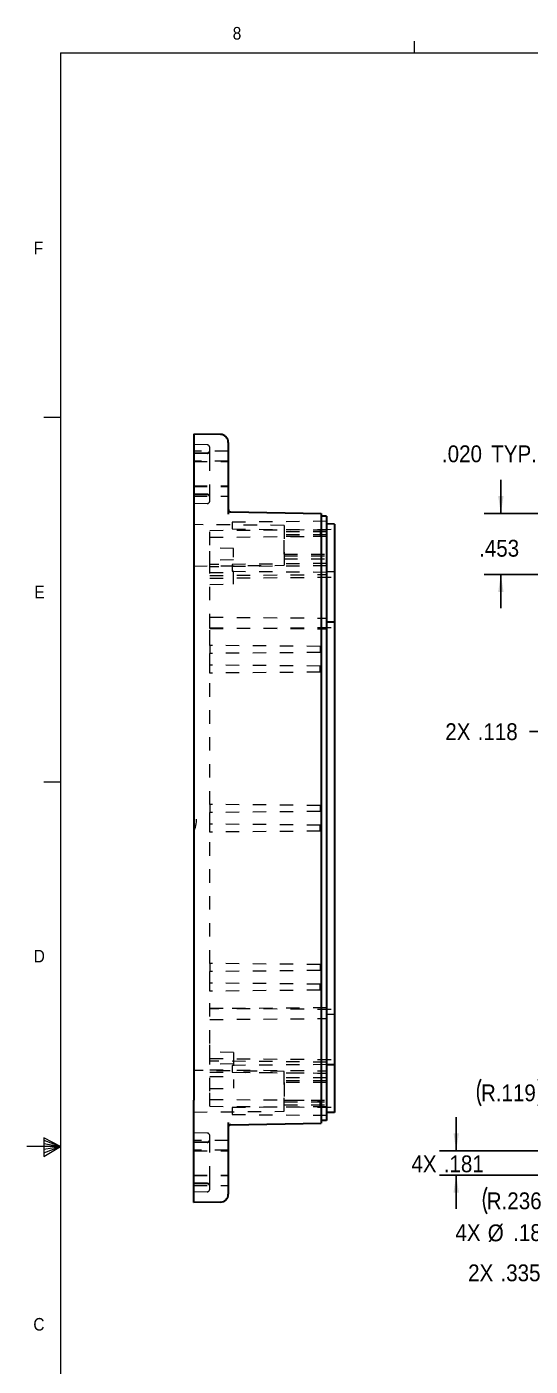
# Model space of a CAD drawing. Header units: inches. Extents: x 0.3 to 21.8, y 0.2 to 16.9.
# Drawn here: x 0.27 to 4.01, y 6.91 to 16.85 of the extents above; entities that cross this region are included whole.
import ezdxf

# ---------------------------------------------------------------- set-up
doc = ezdxf.new("R2010")
doc.units = ezdxf.units.IN
doc.header["$MEASUREMENT"] = 0
doc.linetypes.add('SLD-Dashed', pattern=[0.075, 0.05, -0.025])
doc.linetypes.add('SLD-Solid', pattern=[0])
doc.layers.add('SLD-0', color=7, linetype='SLD-Solid')
doc.styles.add('SLDTEXTSTYLE1', font='GOTHIC.TTF', dxfattribs={"width": 0.913})
doc.dimstyles.new('SLDDIMSTYLE10', dxfattribs={"dimtxt": 0.125, "dimasz": 0.13, "dimexe": 0, "dimexo": 0.0625, "dimgap": 0.03125, "dimtad": 0, "dimtih": 1, "dimtoh": 1, "dimdec": 3, "dimrnd": 1e-09, "dimzin": 12, "dimdsep": 46, "dimtxsty": 'SLDTEXTSTYLE1', "dimsah": 1, "dimcen": 0, "dimadec": 0, "dimazin": 3, "dimtfac": 1, "dimtdec": 3, "dimtofl": 0, "dimtmove": 1, "dimatfit": 3, "dimfxl": 1, "dimfrac": 2, "dimtolj": 1, "dimtzin": 12, "dimarcsym": 0})
doc.dimstyles.new('SLDDIMSTYLE3', dxfattribs={"dimtxt": 0.125, "dimasz": 0.13, "dimexe": 0, "dimexo": 0.0625, "dimgap": 0.03125, "dimtad": 0, "dimtih": 1, "dimtoh": 1, "dimdec": 3, "dimrnd": 1e-09, "dimzin": 12, "dimdsep": 46, "dimtxsty": 'SLDTEXTSTYLE1', "dimsah": 1, "dimcen": 0.09, "dimadec": 0, "dimazin": 3, "dimtfac": 1, "dimtdec": 3, "dimtmove": 0, "dimatfit": 0, "dimfxl": 1, "dimfrac": 2, "dimtolj": 1, "dimtzin": 12, "dimarcsym": 0})
doc.dimstyles.new('SLDDIMSTYLE4', dxfattribs={"dimtxt": 0.125, "dimasz": 0.13, "dimexe": 0, "dimexo": 0.0625, "dimgap": 0.03125, "dimtad": 0, "dimtih": 1, "dimtoh": 1, "dimdec": 3, "dimrnd": 1e-09, "dimzin": 4, "dimdsep": 46, "dimtxsty": 'SLDTEXTSTYLE1', "dimsah": 1, "dimcen": 0.09, "dimadec": 0, "dimazin": 1, "dimtfac": 1, "dimtdec": 3, "dimtmove": 0, "dimatfit": 0, "dimfxl": 1, "dimfrac": 2, "dimtolj": 1, "dimtzin": 12, "dimarcsym": 0})
doc.dimstyles.new('SLDDIMSTYLE7', dxfattribs={"dimtxt": 0.125, "dimasz": 0.13, "dimexe": 0, "dimexo": 0.0625, "dimgap": 0.03125, "dimtad": 0, "dimtih": 1, "dimtoh": 1, "dimdec": 3, "dimrnd": 1e-09, "dimzin": 12, "dimdsep": 46, "dimtxsty": 'SLDTEXTSTYLE1', "dimsah": 1, "dimcen": 0, "dimadec": 0, "dimazin": 3, "dimtfac": 1, "dimtdec": 3, "dimtofl": 0, "dimtmove": 0, "dimatfit": 3, "dimfxl": 1, "dimfrac": 2, "dimtolj": 1, "dimtzin": 12, "dimarcsym": 0})
doc.dimstyles.new('SLDDIMSTYLE8', dxfattribs={"dimtxt": 0.125, "dimasz": 0.13, "dimexe": 0, "dimexo": 0.0625, "dimgap": 0.03125, "dimtad": 0, "dimtih": 1, "dimtoh": 1, "dimdec": 3, "dimrnd": 1e-09, "dimzin": 12, "dimdsep": 46, "dimtxsty": 'SLDTEXTSTYLE1', "dimsah": 1, "dimcen": 0, "dimadec": 0, "dimazin": 3, "dimtfac": 1, "dimtdec": 3, "dimtofl": 0, "dimtmove": 0, "dimatfit": 3, "dimfxl": 1, "dimfrac": 2, "dimtolj": 1, "dimtzin": 12, "dimarcsym": 0})
doc.dimstyles.new('SLDDIMSTYLE9', dxfattribs={"dimtxt": 0.125, "dimasz": 0.13, "dimexe": 0, "dimexo": 0.0625, "dimgap": 0.03125, "dimtad": 0, "dimtih": 1, "dimtoh": 1, "dimdec": 3, "dimrnd": 1e-09, "dimzin": 12, "dimdsep": 46, "dimtxsty": 'SLDTEXTSTYLE1', "dimsah": 1, "dimcen": 0, "dimadec": 0, "dimazin": 3, "dimtfac": 1, "dimtdec": 3, "dimtofl": 0, "dimtmove": 0, "dimatfit": 3, "dimfxl": 1, "dimfrac": 2, "dimtolj": 1, "dimtzin": 12, "dimarcsym": 0})

# ---------------------------------------------------------------- blocks, each defined once
blk = doc.blocks.new('*D17')
at = {"layer": 'SLD-0'}
for p, q in [((4.2483, 13.6835), (4.0983, 13.6835)), ((4.5691, 13.3627), (4.2483, 13.6835)), ((4.4106, 13.2042), (4.6575, 13.4511)), ((4.4245, 13.1903), (4.6714, 13.4372)), ((4.583, 13.3488), (4.7598, 13.172))]:
    blk.add_line(p, q, dxfattribs=at)
for points in [[(4.5691, 13.3627), (4.4913, 13.4687), (4.4631, 13.4405)], [(4.583, 13.3488), (4.6608, 13.2427), (4.6891, 13.271)]]:
    blk.add_solid(points, dxfattribs=at)
at = {"layer": 'SLD-0', "char_height": 0.125, "attachment_point": 1, "style": 'SLDTEXTSTYLE1'}
for s, insert in [('.020', (3.3521, 13.744)), (' TYP.', (3.6753, 13.744))]:
    blk.add_mtext(s, dxfattribs=dict(at, insert=insert))
blk = doc.blocks.new('*D19')
at = {"layer": 'SLD-0'}
for p, q in [((4.3061, 11.6197), (4.0027, 11.6197)), ((4.4241, 11.6197), (4.6741, 11.6197))]:
    blk.add_line(p, q, dxfattribs=at)
for points in [[(4.3061, 11.6197), (4.1761, 11.6397), (4.1761, 11.5997)], [(4.4241, 11.6197), (4.5541, 11.5997), (4.5541, 11.6397)]]:
    blk.add_solid(points, dxfattribs=at)
at = {"layer": 'SLD-0', "char_height": 0.125, "attachment_point": 1, "style": 'SLDTEXTSTYLE1'}
for s, insert in [('2X ', (3.3769, 11.6802)), ('.118', (3.617, 11.6802))]:
    blk.add_mtext(s, dxfattribs=dict(at, insert=insert))
blk = doc.blocks.new('*D20')
at = {"layer": 'SLD-0'}
for p, q in [((3.7891, 13.238), (3.7891, 13.488)), ((4.4923, 13.238), (3.6641, 13.238)), ((4.4923, 12.785), (3.6641, 12.785)), ((3.7891, 12.785), (3.7891, 12.535))]:
    blk.add_line(p, q, dxfattribs=at)
for points in [[(3.7891, 13.238), (3.8091, 13.368), (3.7691, 13.368)], [(3.7891, 12.785), (3.7691, 12.655), (3.8091, 12.655)]]:
    blk.add_solid(points, dxfattribs=at)
at = {"layer": 'SLD-0', "insert": (3.6276, 13.0425), "char_height": 0.125, "attachment_point": 1, "style": 'SLDTEXTSTYLE1'}
blk.add_mtext('.453', dxfattribs=at)
blk = doc.blocks.new('*D26')
at = {"layer": 'SLD-0'}
for p, q in [((5.4463, 8.3225), (4.361, 7.6005)), ((4.361, 7.6005), (4.211, 7.6005))]:
    blk.add_line(p, q, dxfattribs=at)
blk.add_solid([(5.4463, 8.3225), (5.327, 8.2671), (5.3491, 8.2338)], dxfattribs=at)
at = {"layer": 'SLD-0', "char_height": 0.125, "attachment_point": 1, "style": 'SLDTEXTSTYLE1'}
for s, insert in [('2X ', (3.5461, 7.6609, -0.2627)), ('.335', (3.7862, 7.6609, -0.2627))]:
    blk.add_mtext(s, dxfattribs=dict(at, insert=insert))
blk = doc.blocks.new('*D27')
at = {"layer": 'SLD-0'}
for p, q in [((3.4578, 8.5057), (3.4578, 8.7557)), ((5.2403, 8.5057), (3.3328, 8.5057)), ((5.2403, 8.3246), (3.3328, 8.3246)), ((3.4578, 8.3246), (3.4578, 8.0746))]:
    blk.add_line(p, q, dxfattribs=at)
for points in [[(3.4578, 8.5057), (3.4778, 8.6357), (3.4378, 8.6357)], [(3.4578, 8.3246), (3.4378, 8.1946), (3.4778, 8.1946)]]:
    blk.add_solid(points, dxfattribs=at)
at = {"layer": 'SLD-0', "char_height": 0.125, "attachment_point": 1, "style": 'SLDTEXTSTYLE1'}
for s, insert in [('4X ', (3.1254, 8.4704, -0.2627)), ('.181', (3.3655, 8.4704, -0.2627))]:
    blk.add_mtext(s, dxfattribs=dict(at, insert=insert))
blk = doc.blocks.new('*D29')
at = {"layer": 'SLD-0'}
for p, q in [((4.7462, 8.3369), (4.4553, 7.8987)), ((4.4553, 7.8987), (4.3053, 7.8987))]:
    blk.add_line(p, q, dxfattribs=at)
blk.add_solid([(4.7462, 8.3369), (4.6576, 8.2396), (4.691, 8.2175)], dxfattribs=at)
at = {"layer": 'SLD-0', "char_height": 0.125, "attachment_point": 1, "style": 'SLDTEXTSTYLE1'}
for s, insert in [('4X ', (3.4518, 7.9598, -0.2627)), ('%%c', (3.692, 7.9578, -0.2627)), ('.188', (3.8805, 7.9598, -0.2627))]:
    blk.add_mtext(s, dxfattribs=dict(at, insert=insert))
blk = doc.blocks.new('*D32')
at = {"layer": 'SLD-0'}
for p, q in [((4.4531, 9.2228), (4.1444, 8.9499)), ((4.1444, 8.9499), (4.0891, 8.9499))]:
    blk.add_line(p, q, dxfattribs=at)
for centre, start, end in [((3.8396, 8.9372), 153.43495, 206.56505), ((3.8672, 8.9372), 333.43495, 26.56505)]:
    blk.add_arc(centre, 0.2219, start, end, dxfattribs=at)
blk.add_solid([(4.4531, 9.2228), (4.3424, 9.1517), (4.3689, 9.1217)], dxfattribs=at)
at = {"layer": 'SLD-0', "insert": (3.6412, 8.9977, 0.4264), "char_height": 0.125, "attachment_point": 1, "style": 'SLDTEXTSTYLE1'}
blk.add_mtext('R.119', dxfattribs=at)
blk = doc.blocks.new('*D33')
at = {"layer": 'SLD-0'}
for p, q in [((4.6154, 9.171), (4.6928, 9.4087)), ((4.6154, 9.171), (4.2822, 8.1482)), ((4.2822, 8.1482), (4.1322, 8.1482))]:
    blk.add_line(p, q, dxfattribs=at)
for centre, start, end in [((3.8827, 8.1355), 153.43495, 206.56505), ((3.9103, 8.1355), 333.43495, 26.56505)]:
    blk.add_arc(centre, 0.2219, start, end, dxfattribs=at)
blk.add_solid([(4.6154, 9.171), (4.6747, 9.2884), (4.6366, 9.3008)], dxfattribs=at)
at = {"layer": 'SLD-0', "insert": (3.6843, 8.196, 0.4264), "char_height": 0.125, "attachment_point": 1, "style": 'SLDTEXTSTYLE1'}
blk.add_mtext('R.236', dxfattribs=at)

msp = doc.modelspace()

# ---------------------------------------------------------------- linework, layer by layer
at = {"color": 7, "linetype": 'SLD-Solid', "lineweight": 0}
for p, q in [((3.14788, 16.6606), (3.14788, 16.7454)), ((0.52288, 16.6606), (21.52288, 16.6606)), ((0.52288, 16.6606), (0.52288, 0.4106)), ((0.52288, 13.9516), (0.39788, 13.9516)), ((0.52288, 11.2436), (0.39788, 11.2436)), ((0.39889, 8.60114), (0.39889, 8.46233)), ((0.52288, 8.5356), (0.39889, 8.60114)), ((0.39889, 8.58268), (0.52288, 8.5356)), ((0.39889, 8.55872), (0.52288, 8.5356)), ((0.52288, 8.5356), (0.27288, 8.5356)), ((0.39889, 8.46233), (0.52288, 8.5356)), ((0.39889, 8.48964), (0.52288, 8.5356)), ((0.39889, 8.51635), (0.52288, 8.5356))]:
    msp.add_line(p, q, dxfattribs=at)
at = {"color": 7, "linetype": 'SLD-Solid', "lineweight": 30}
for p, q in [((1.70942, 13.82511), (1.51154, 13.82857)), ((1.51154, 13.82857), (1.51154, 13.68267)), ((1.76745, 13.76607), (1.76745, 13.66649)), ((1.51154, 13.68267), (1.51154, 13.0672)), ((1.76745, 13.66649), (1.76745, 13.23283)), ((1.78679, 13.24971), (2.45654, 13.23802)), ((2.45654, 13.23802), (2.45654, 13.0018)), ((2.49591, 13.21833), (2.45654, 13.21833)), ((2.49591, 13.21833), (2.49591, 13.0018)), ((2.55496, 13.15985), (2.49591, 13.16036)), ((2.55496, 13.15985), (2.55496, 13.0018)), ((1.51154, 13.0672), (1.51154, 13.0018)), ((1.51154, 13.0018), (1.51154, 8.94668)), ((2.45654, 13.0018), (2.45654, 8.94668)), ((2.49591, 13.0018), (2.49591, 8.94668)), ((2.55496, 13.0018), (2.55496, 12.6478)), ((2.55496, 12.6478), (2.55496, 12.43085)), ((2.55496, 12.43085), (2.49591, 12.43136)), ((2.55496, 12.43085), (2.55496, 12.2728)), ((2.55496, 12.2728), (2.55496, 9.30168)), ((2.55496, 9.30168), (2.55496, 9.14363)), ((2.55496, 9.14363), (2.49591, 9.14311)), ((2.55496, 9.14363), (2.55496, 8.94668)), ((1.51154, 8.94668), (1.51154, 8.88127)), ((1.51154, 8.26581), (1.51154, 8.88127)), ((2.45654, 8.94668), (2.45654, 8.71046)), ((2.49591, 8.94668), (2.49591, 8.73014)), ((2.55496, 8.94668), (2.55496, 8.78863)), ((2.55496, 8.78863), (2.49591, 8.78811)), ((1.76745, 8.71565), (1.76745, 8.28198)), ((1.78679, 8.69877), (2.45654, 8.71046)), ((2.49591, 8.73014), (2.45654, 8.73014)), ((1.51154, 8.11991), (1.51154, 8.26581)), ((1.76745, 8.28198), (1.76745, 8.18241)), ((1.70942, 8.12336), (1.51154, 8.11991))]:
    msp.add_line(p, q, dxfattribs=at)
at = {"color": 7, "linetype": 'SLD-Dashed', "lineweight": 0}
for p, q in [((1.61031, 13.7481), (1.51154, 13.74983)), ((1.62965, 13.65675), (1.62965, 13.72842)), ((1.76745, 13.70062), (1.51154, 13.70062)), ((1.61031, 13.68807), (1.51154, 13.68635)), ((1.61031, 13.68462), (1.51154, 13.6829)), ((1.62965, 13.35385), (1.62965, 13.65675)), ((1.76745, 13.62729), (1.51154, 13.62729)), ((1.51154, 13.62384), (1.76745, 13.62384)), ((1.51154, 13.44274), (1.76745, 13.44274)), ((1.51154, 13.43929), (1.76745, 13.43929)), ((1.61031, 13.38196), (1.51154, 13.38369)), ((1.51154, 13.38024), (1.61031, 13.37851)), ((1.51154, 13.36597), (1.76745, 13.36597)), ((1.62965, 13.33123), (1.62965, 13.35385)), ((1.61031, 13.31155), (1.51154, 13.30983)), ((2.18091, 13.14996), (1.51154, 13.1558)), ((2.49591, 13.18002), (1.79591, 13.17391)), ((1.79591, 13.17391), (1.79591, 13.12313)), ((2.18091, 13.14996), (2.18091, 12.85364)), ((1.62954, 13.1128), (2.55496, 13.12088)), ((1.62954, 13.0018), (1.62954, 13.1128)), ((1.62954, 13.0618), (2.44896, 13.06895)), ((1.79591, 13.12313), (2.49591, 13.11702)), ((2.49591, 13.1018), (2.18091, 13.1018)), ((2.49591, 13.1018), (2.18091, 13.1018)), ((2.49591, 13.08054), (2.18091, 13.08054)), ((2.49591, 13.06676), (2.18091, 13.06676)), ((2.44896, 13.11995), (2.44896, 13.06895)), ((1.62954, 12.85894), (1.62954, 13.0018)), ((1.80671, 12.97852), (1.62954, 12.98161)), ((1.80671, 12.71352), (1.80671, 12.97852)), ((2.18091, 12.93684), (2.18091, 12.94002)), ((2.18091, 12.93684), (2.49591, 12.93684)), ((1.51154, 12.8478), (2.18091, 12.85364)), ((1.80671, 12.89352), (1.62954, 12.89197)), ((2.49591, 12.8665), (1.62954, 12.85894)), ((1.62954, 12.85743), (1.62954, 12.85894)), ((1.62954, 12.84221), (1.62954, 12.85743)), ((2.49591, 12.84977), (1.62954, 12.84221)), ((1.62954, 12.83796), (1.62954, 12.84221)), ((1.62954, 12.39363), (1.62954, 12.83796)), ((2.49591, 12.86607), (1.79591, 12.85996)), ((1.79591, 12.85996), (1.79591, 12.80917)), ((2.18091, 12.92306), (2.49591, 12.92306)), ((2.18091, 12.9018), (2.49591, 12.9018)), ((2.18091, 12.9018), (2.49591, 12.9018)), ((1.62954, 12.80006), (1.80671, 12.79852)), ((1.62954, 12.77746), (2.49591, 12.78502)), ((1.62954, 12.7578), (2.55496, 12.76588)), ((1.79591, 12.80917), (2.49591, 12.80307)), ((2.55496, 12.80485), (2.49591, 12.80536)), ((1.62954, 12.71042), (1.80671, 12.71352)), ((1.62954, 12.46858), (2.49591, 12.46102)), ((1.62954, 12.38938), (1.62954, 12.39363)), ((1.62954, 12.3838), (2.55496, 12.39188)), ((1.62954, 12.3838), (1.62954, 12.38938)), ((1.62954, 12.38938), (2.49591, 12.38182)), ((1.62954, 12.2728), (1.62954, 12.3838)), ((1.62954, 12.25789), (1.62954, 12.2728)), ((2.44896, 12.25074), (1.62954, 12.25789)), ((1.62954, 12.25789), (1.62954, 12.19859)), ((2.44896, 12.25074), (2.44896, 12.20574)), ((2.44896, 12.20574), (1.62954, 12.19859)), ((1.62954, 12.11189), (1.62954, 12.19859)), ((2.44896, 12.10474), (1.62954, 12.11189)), ((1.62954, 12.05259), (1.62954, 12.11189)), ((2.44896, 12.05974), (1.62954, 12.05259)), ((1.62954, 11.07689), (1.62954, 12.05259)), ((2.44896, 12.05974), (2.44896, 12.10474)), ((2.44896, 11.06974), (1.62954, 11.07689)), ((1.62954, 11.07689), (1.62954, 11.01759)), ((2.44896, 11.06974), (2.44896, 11.02474)), ((2.44896, 11.02474), (1.62954, 11.01759)), ((1.62954, 10.93089), (1.62954, 11.01759)), ((2.44896, 10.92374), (1.62954, 10.93089)), ((1.62954, 10.87159), (1.62954, 10.93089)), ((2.44896, 10.87874), (1.62954, 10.87159)), ((1.62954, 9.89589), (1.62954, 10.87159)), ((2.44896, 10.87874), (2.44896, 10.92374)), ((2.44896, 9.88874), (1.62954, 9.89589)), ((1.62954, 9.89589), (1.62954, 9.83659)), ((2.44896, 9.88874), (2.44896, 9.84374)), ((2.44896, 9.84374), (1.62954, 9.83659)), ((1.62954, 9.74989), (1.62954, 9.83659)), ((2.44896, 9.74274), (1.62954, 9.74989)), ((1.62954, 9.69059), (1.62954, 9.74989)), ((2.44896, 9.69774), (1.62954, 9.69059)), ((1.62954, 9.30168), (1.62954, 9.69059)), ((2.44896, 9.69774), (2.44896, 9.74274)), ((2.49591, 9.56665), (1.62954, 9.55909)), ((1.62954, 9.56468), (2.55496, 9.5566)), ((1.62954, 9.4799), (2.49591, 9.48746)), ((2.55496, 9.51763), (2.49591, 9.51711)), ((1.62954, 9.19068), (1.62954, 9.30168)), ((1.80671, 9.23496), (1.62954, 9.23805)), ((1.62954, 9.19068), (2.55496, 9.1826)), ((1.62954, 8.94668), (1.62954, 9.19068)), ((2.49591, 9.16346), (1.62954, 9.17102)), ((1.80671, 9.23496), (1.80671, 8.96996)), ((2.18091, 9.09484), (1.51154, 9.10068)), ((1.80671, 9.14996), (1.62954, 9.14841)), ((1.62954, 9.10626), (2.49591, 9.0987)), ((1.62954, 9.08953), (2.49591, 9.08197)), ((1.62954, 9.0565), (1.80671, 9.05496)), ((2.49591, 9.14541), (1.79591, 9.1393)), ((1.79591, 9.1393), (1.79591, 9.08852)), ((1.79591, 9.08852), (2.49591, 9.08241)), ((2.18091, 8.79852), (2.18091, 9.09484)), ((1.62954, 8.96687), (1.80671, 8.96996)), ((2.49591, 9.04668), (2.18091, 9.04668)), ((2.49591, 9.04668), (2.18091, 9.04668)), ((2.49591, 9.02542), (2.18091, 9.02542)), ((2.49591, 9.01164), (2.18091, 9.01164)), ((2.18091, 9.01164), (2.18091, 9.00846)), ((1.62954, 8.83568), (1.62954, 8.94668)), ((1.62954, 8.88668), (2.44896, 8.87952)), ((2.18091, 8.88172), (2.49591, 8.88172)), ((2.18091, 8.86794), (2.49591, 8.86794)), ((2.44896, 8.82852), (2.44896, 8.87952)), ((1.51154, 8.79268), (2.18091, 8.79852)), ((1.62954, 8.83568), (2.55496, 8.8276)), ((2.49591, 8.83146), (1.79591, 8.82535)), ((1.79591, 8.82535), (1.79591, 8.77457)), ((1.79591, 8.77457), (2.49591, 8.76846)), ((2.18091, 8.84668), (2.49591, 8.84668)), ((2.18091, 8.84668), (2.49591, 8.84668)), ((1.61031, 8.63692), (1.51154, 8.63865)), ((1.76745, 8.58251), (1.51154, 8.58251)), ((1.61031, 8.56996), (1.51154, 8.56824)), ((1.61031, 8.56651), (1.51154, 8.56479)), ((1.62965, 8.59463), (1.62965, 8.61724)), ((1.62965, 8.29173), (1.62965, 8.59463)), ((1.76745, 8.50918), (1.51154, 8.50918)), ((1.51154, 8.50573), (1.76745, 8.50573)), ((1.51154, 8.32463), (1.76745, 8.32463)), ((1.51154, 8.32118), (1.76745, 8.32118)), ((1.61031, 8.26385), (1.51154, 8.26558)), ((1.51154, 8.26213), (1.61031, 8.2604)), ((1.62965, 8.22005), (1.62965, 8.29173)), ((1.51154, 8.24786), (1.76745, 8.24786)), ((1.61031, 8.20037), (1.51154, 8.19865))]:
    msp.add_line(p, q, dxfattribs=at)
at = {"color": 7, "linetype": 'SLD-Dashed', "lineweight": 0, "flags": 128}
for points in [[(2.18091, 12.94002), (2.18091, 12.94924), (2.18091, 12.96361), (2.18091, 12.98172), (2.18091, 13.0018), (2.18091, 13.02187), (2.18091, 13.03998), (2.18091, 13.05435), (2.18091, 13.06358), (2.18091, 13.06676), (2.18091, 13.06358), (2.18091, 13.05435), (2.18091, 13.03998), (2.18091, 13.02187), (2.18091, 13.0018), (2.18091, 13.0018)], [(2.18091, 9.00846), (2.18091, 8.99923), (2.18091, 8.98486), (2.18091, 8.96675), (2.18091, 8.94668), (2.18091, 8.9266), (2.18091, 8.9085), (2.18091, 8.89412), (2.18091, 8.8849), (2.18091, 8.88172), (2.18091, 8.8849), (2.18091, 8.89412), (2.18091, 8.9085), (2.18091, 8.9266), (2.18091, 8.94668), (2.18091, 8.94668)]]:
    msp.add_lwpolyline(points, dxfattribs=at)
at = {"color": 7, "linetype": 'SLD-Dashed', "lineweight": 0}
for centre, radius, start, end in [((1.60996, 13.72842), 0.01969, 0, 89), ((1.60996, 13.70775), 0.01969, 271, 0), ((1.60996, 13.7043), 0.01969, 271, 0), ((1.60996, 13.36228), 0.01969, 0, 89), ((1.60996, 13.35883), 0.01969, 0, 89), ((1.60996, 13.33123), 0.01969, 271, 0), ((1.24853, 10.97424), 0.28301, 338.330642, 21.669358), ((1.60996, 8.61724), 0.01969, 0, 89), ((1.60996, 8.58964), 0.01969, 271, 0), ((1.60996, 8.58619), 0.01969, 271, 0), ((1.60996, 8.24417), 0.01969, 0, 89), ((1.60996, 8.24072), 0.01969, 0, 89), ((1.60996, 8.22005), 0.01969, 271, 0)]:
    msp.add_arc(centre, radius, start, end, dxfattribs=at)
at = {"color": 7, "linetype": 'SLD-Solid', "lineweight": 30}
for centre, radius, start, end in [((1.70839, 13.76607), 0.05906, 0, 89), ((1.78713, 13.26939), 0.01969, 180, 269), ((1.78713, 8.67909), 0.01969, 91, 180), ((1.70839, 8.18241), 0.05906, 271, 0)]:
    msp.add_arc(centre, radius, start, end, dxfattribs=at)

# ---------------------------------------------------------------- texts
at = {"color": 7, "linetype": 'Continuous', "lineweight": 0, "char_height": 0.09375, "attachment_point": 1, "style": 'SLDTEXTSTYLE1'}
for s, insert in [('8', (1.80011, 16.85158)), ('F', (0.32424, 15.2565)), ('E', (0.32911, 12.70161)), ('D', (0.3241, 9.99739)), ('C', (0.32123, 7.26318))]:
    msp.add_mtext(s, dxfattribs=dict(at, insert=insert))

# ---------------------------------------------------------------- dimensions: what is measured, and where the dimension line sits
at = {"layer": 'SLD-0'}
for base, p1, p2, angle, text, dimstyle, picture, middle in [((4.56912, 13.36268), (4.38919, 13.15491), (4.37527, 13.16883), 315, '<> TYP.', 'SLDDIMSTYLE4', '*D17', (4.24834, 13.68346)), ((3.45783, 8.32463), (5.29033, 8.50573), (5.29033, 8.32463), 90, '4X <>', 'SLDDIMSTYLE3', '*D27', (3.45783, 8.40999))]:
    dim = msp.add_linear_dim(base=base, p1=p1, p2=p2, angle=angle, text=text, dimstyle=dimstyle, dxfattribs=at)
    dim.commit()
    dim.dimension.update_dxf_attribs({"geometry": picture, "text_midpoint": middle, "dimtype": 160})
dim = msp.add_linear_dim(base=(3.78915, 13.23802), p1=(4.5423, 12.78502), p2=(4.5423, 13.23802), angle=90, dimstyle='SLDDIMSTYLE3', dxfattribs=at)
dim.commit()
dim.dimension.update_dxf_attribs({"geometry": '*D20', "text_midpoint": (3.78915, 12.98202), "dimtype": 160})
dim = msp.add_linear_dim(base=(4.30608, 11.61965), p1=(4.42408, 12.2728), p2=(4.30608, 13.0018), text='2X <>', dimstyle='SLDDIMSTYLE3', dxfattribs=at)
dim.commit()
dim.dimension.update_dxf_attribs({"geometry": '*D19', "text_midpoint": (3.65858, 11.61965), "dimtype": 160})
for center, mpoint, dimstyle, picture, middle in [((4.5423, 8.94668), (4.61538, 9.17099), 'SLDDIMSTYLE10', '*D33', (3.89651, 8.14824)), ((4.5423, 9.30168), (4.45308, 9.22281), 'SLDDIMSTYLE9', '*D32', (3.85344, 8.94994))]:
    dim = msp.add_radius_dim(center=center, mpoint=mpoint, text='(<>)', dimstyle=dimstyle, dxfattribs=at)
    dim.commit()
    dim.dimension.update_dxf_attribs({"geometry": picture, "text_midpoint": middle, "dimtype": 164})
dim = msp.add_diameter_dim_2p(p1=(4.8502, 8.49349), p2=(4.74621, 8.33687), text='4X <>', dimstyle='SLDDIMSTYLE8', dxfattribs=at)
dim.commit()
dim.dimension.update_dxf_attribs({"geometry": '*D29', "text_midpoint": (3.87857, 7.89868), "dimtype": 163})
dim = msp.add_diameter_dim_2p(p1=(5.72491, 8.50787), p2=(5.4463, 8.3225), text='2X <>', dimstyle='SLDDIMSTYLE7', override={"dimpost": '<>'}, dxfattribs=at)
dim.commit()
dim.dimension.update_dxf_attribs({"geometry": '*D26', "text_midpoint": (3.87857, 7.60046), "dimtype": 163})

doc.saveas('drawing.dxf')
